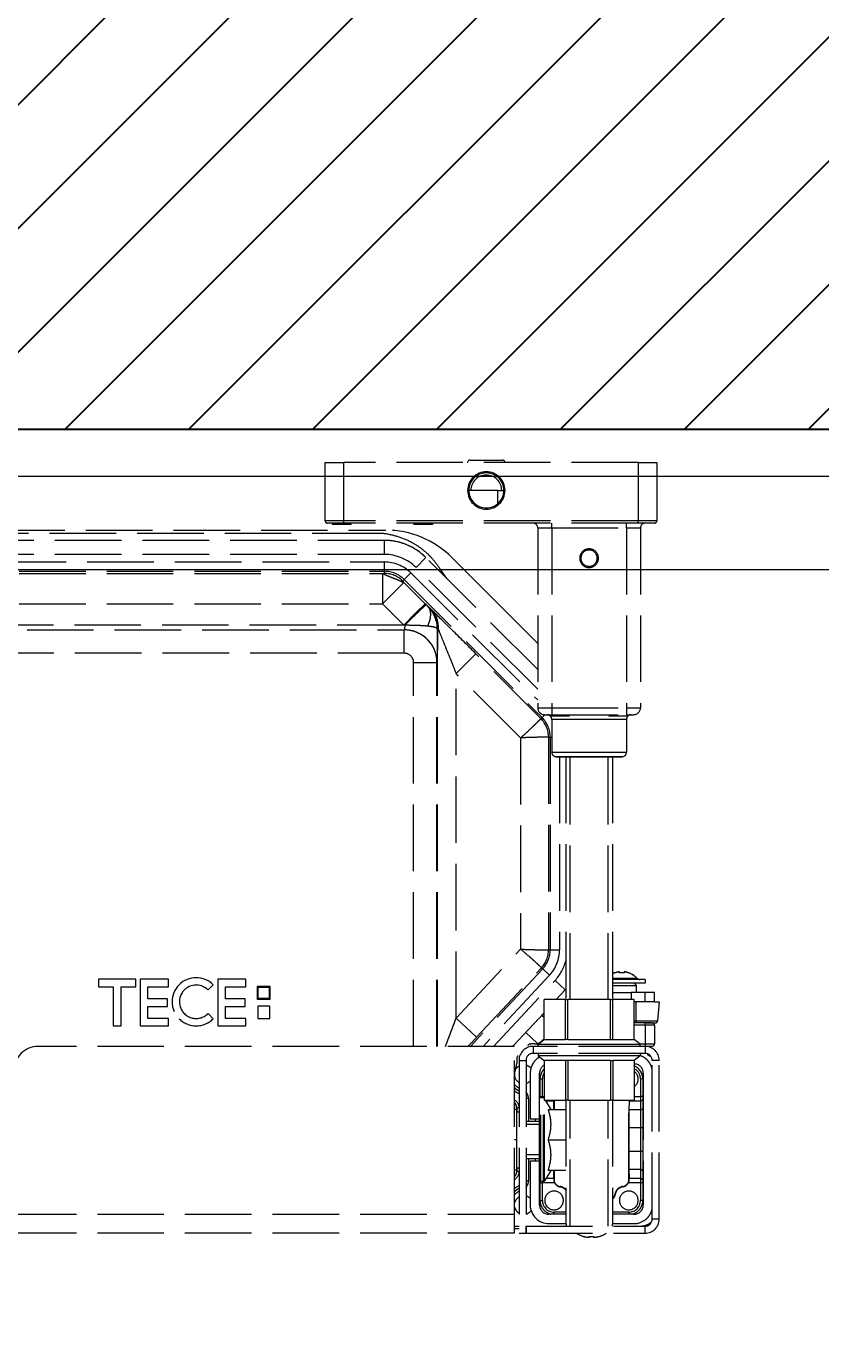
# Model space of a CAD drawing. Header units: inches. Extents: x 193287 to 241687, y 437648 to 550079.
# Drawn here: x 209658.3 to 209828.4, y 461883.6 to 462163.5 of the extents above; entities that cross this region are included whole.
import ezdxf

# ---------------------------------------------------------------- set-up
doc = ezdxf.new("R2010")
doc.units = ezdxf.units.IN
doc.header["$MEASUREMENT"] = 0
doc.linetypes.add('AM_DIN_F_W050', pattern=[6.25, 4.75, -1.5])
for name, color, linetype in [('A-DIMESNION-1', 7, 'Continuous'), ('CQ SANITARY WARES', 212, 'Continuous'), ('CQ Wall plan', 3, 'Continuous'), ('CQ_callout', 34, 'Continuous'), ('SANITARY WARES', 212, 'Continuous'), ('xref grd floor$2$CQ Wall hatch_CHB', 8, 'Continuous')]:
    doc.layers.add(name, color=color, linetype=linetype)
doc.layers.add('CQ Marble', color=6, linetype='Continuous', lineweight=0)
doc.layers.add('CQ plan and elev dimension', color=252, linetype='Continuous', lineweight=35)
doc.styles.get("Standard").update_dxf_attribs({"font": 'arial.ttf'})
doc.dimstyles.new('CQ 20', dxfattribs={"dimscale": 0.2, "dimtxt": 150, "dimasz": 100, "dimexe": 100, "dimexo": 20, "dimgap": 80, "dimtad": 1, "dimdec": 0, "dimzin": 0, "dimdsep": 46, "dimtxsty": 'Standard', "dimblk": 'DOT', "dimcen": 100, "dimclrd": 1, "dimclre": 1, "dimclrt": 3, "dimadec": 0, "dimazin": 0, "dimtfac": 1, "dimtdec": 0, "dimtofl": 0, "dimtmove": 0, "dimatfit": 3, "dimfxl": 1, "dimtolj": 1, "dimtzin": 0, "dimlwd": -1, "dimarcsym": 0})
doc.dimstyles.get("Standard").update_dxf_attribs({"dimtxt": 0.18, "dimasz": 0.18, "dimexe": 0.18, "dimexo": 0.0625, "dimgap": 0.09, "dimtad": 0, "dimtih": 1, "dimtoh": 1, "dimdec": 4, "dimzin": 0, "dimdsep": 46, "dimtxsty": 'Standard', "dimcen": 0.09, "dimadec": 0, "dimazin": 0, "dimtfac": 1, "dimtdec": 4, "dimtofl": 0, "dimtmove": 0, "dimatfit": 3, "dimfxl": 1, "dimtolj": 1, "dimtzin": 0, "dimarcsym": 0})

# ---------------------------------------------------------------- blocks, each defined once
blk = doc.blocks.new('gf15 WC wall plan')
at = {"layer": 'xref grd floor$2$CQ Wall hatch_CHB', "extrusion": (-4.88522e-08, 5.98593e-09, 1)}
h = blk.add_hatch(dxfattribs=at)
h.set_pattern_fill('ANSI31,_O', color=8, scale=150)
h.set_pattern_definition([(45, (0, 0), (-13.25825215, 13.25825215), [])])
h.paths.add_polyline_path([(208393.9, 462405.25), (208293.89, 462405.25), (208293.82, 461427.18), (208243.82, 461427.18), (208243.89, 462405.25), (208043.9, 462405.25), (208043.91, 461327.18), (208193.82, 461327.18), (208193.82, 461277.18), (208393.91, 461277.21), (208393.91, 462077.21), (210693.91, 462077.23), (210693.79, 461299.11), (210893.79, 461299.11), (210893.91, 462077.23), (211093.61, 462077.23), (211093.61, 462277.23), (208393.91, 462277.21)])
at = {"layer": 'CQ Wall plan', "extrusion": (-4.88522e-08, 5.98593e-09, 1)}
blk.add_line((210693.79, 462077.11, 0), (208393.79, 462077.11, 0), dxfattribs=at)
blk.add_line((210693.79, 462077.11, 0), (208393.79, 462077.11, 0), dxfattribs=at)
blk.add_line((210693.79, 462077.11, 0), (208393.79, 462077.11, 0), dxfattribs=at)
blk = doc.blocks.new('gf15 marble')
at = {"layer": 'CQ Marble', "elevation": 0}
for points in [[(210683.79, 461299.11), (210683.79, 462067.11), (208403.79, 462067.11), (208403.79, 461267.11), (208293.77, 461267.11)], [(210663.79, 461299.11), (210663.79, 462047.11), (208423.79, 462047.11), (208423.79, 461247.11), (208293.77, 461247.11)]]:
    blk.add_lwpolyline(points, dxfattribs=at)
blk = doc.blocks.new('tece profil_9300080 top')
at = {"layer": 'SANITARY WARES', "color": 8, "linetype": 'AM_DIN_F_W050', "lineweight": 0, "ltscale": 3}
for p, q in [((334889.32, 481312.97), (334889.32, 481325.47)), ((334889.32, 481325.47), (334893.32, 481325.47)), ((334956.32, 481325.47), (334893.32, 481325.47)), ((334893.32, 481312.97), (334893.32, 481325.47)), ((334919.78, 481325.47), (334919.92, 481325.73)), ((334920.36, 481325.98), (334927.28, 481325.98)), ((334927.72, 481325.73), (334927.86, 481325.47)), ((334956.32, 481325.47), (334960.32, 481325.47)), ((334956.32, 481325.47), (334956.32, 481312.97)), ((334960.32, 481325.47), (334960.32, 481312.97)), ((334926.3, 481319.47), (334920.07, 481319.47)), ((334926.3, 481319.47), (334927.57, 481319.47)), ((334926.3, 481316.69), (334926.3, 481319.47)), ((334893.32, 481312.97), (334889.32, 481312.97)), ((334890.32, 481312.47), (334889.82, 481312.47)), ((334893.32, 481312.47), (334890.32, 481312.47)), ((334890.82, 481312.47), (334890.82, 481312.17)), ((334893.32, 481312.47), (334893.32, 481312.97)), ((334956.32, 481312.97), (334893.32, 481312.97)), ((334956.32, 481312.47), (334893.32, 481312.47)), ((334894.82, 481312.47), (334894.82, 481312.17)), ((334908.32, 481312.47), (334908.32, 481312.17)), ((334912.32, 481312.47), (334912.32, 481312.17)), ((334937.82, 481311.47), (334937.82, 481312.47)), ((334953.82, 481311.47), (334953.82, 481312.47)), ((334960.32, 481312.97), (334956.32, 481312.97)), ((334956.32, 481312.47), (334956.32, 481312.97)), ((334957.82, 481312.47), (334956.32, 481312.47)), ((334957.84, 481312.47), (334957.82, 481312.47)), ((334959.82, 481312.47), (334957.84, 481312.47)), ((334519.35, 481310.98), (334902.29, 481310.98)), ((334519.35, 481310.98), (334902.29, 481310.98)), ((334519.35, 481310.98), (334902.29, 481310.98)), ((334900.82, 481310.28), (334520.82, 481310.28)), ((334892.82, 481312.17), (334890.82, 481312.17)), ((334894.82, 481312.17), (334892.82, 481312.17)), ((334902.29, 481310.98), (334902.29, 481310.98)), ((334902.29, 481310.98), (334902.29, 481310.98)), ((334910.32, 481312.17), (334908.32, 481312.17)), ((334912.32, 481312.17), (334910.32, 481312.17)), ((334934.82, 481311.47), (334934.82, 481272.97)), ((334934.82, 481311.47), (334937.82, 481311.47)), ((334937.82, 481311.47), (334953.82, 481311.47)), ((334937.82, 481311.47), (334937.82, 481272.97)), ((334953.82, 481311.47), (334956.82, 481311.47)), ((334953.82, 481311.47), (334953.82, 481272.97)), ((334956.82, 481311.47), (334956.82, 481272.97)), ((334901.99, 481308.78), (334767.02, 481308.78)), ((334901.99, 481305.78), (334901.99, 481308.78)), ((334901.99, 481305.78), (334519.66, 481305.78)), ((334519.66, 481304.16), (334901.99, 481304.16)), ((334901.99, 481302.16), (334901.99, 481304.16)), ((334908.77, 481302.96), (334910.89, 481305.09)), ((334934.82, 481281.16), (334910.89, 481305.09)), ((334916.43, 481305.12), (334916.43, 481305.13)), ((334916.43, 481305.13), (334934.82, 481286.73)), ((334916.43, 481305.13), (334934.82, 481286.73)), ((334916.43, 481305.13), (334916.43, 481305.13)), ((334934.82, 481286.73), (334916.43, 481305.12)), ((334711.32, 481302.16), (334901.99, 481302.16)), ((334711.32, 481301.7), (334901.58, 481301.7)), ((334901.58, 481301.7), (334901.58, 481298.69)), ((334901.99, 481301.7), (334901.99, 481302.16)), ((334906.22, 481300.41), (334907.63, 481301.82)), ((334907.63, 481301.82), (334934.82, 481274.63)), ((334934.82, 481276.92), (334908.77, 481302.96)), ((334915.36, 481300.62), (334913.99, 481302.58)), ((334901.58, 481298.69), (334901.58, 481298.43)), ((334901.58, 481298.43), (334901.58, 481295.2)), ((334904.05, 481297.66), (334906.18, 481299.8)), ((334905.89, 481300.08), (334906.22, 481300.41)), ((334910.74, 481295.23), (334906.18, 481299.8)), ((334906.22, 481300.41), (334934.23, 481272.39)), ((334901.58, 481295.2), (334903.86, 481297.48)), ((334903.86, 481297.48), (334904.05, 481297.66)), ((334711.32, 481295.2), (334901.58, 481295.2)), ((334906.15, 481290.63), (334901.58, 481295.2)), ((334906.15, 481290.63), (334908.61, 481293.1)), ((334908.61, 481293.1), (334908.83, 481293.32)), ((334908.83, 481293.32), (334910.74, 481295.23)), ((334910.95, 481295.03), (334910.74, 481295.23)), ((334911.3, 481294.68), (334911.31, 481294.68)), ((334906.15, 481290.63), (334711.32, 481290.63)), ((334906.35, 481290.61), (334906.15, 481290.63)), ((334806.76, 481289.62), (334906.26, 481289.62)), ((334906.28, 481289.63), (334906.26, 481289.62)), ((334906.26, 481284.62), (334906.26, 481289.62)), ((334913.35, 481289.73), (334913.36, 481289.73)), ((334913.36, 481282.62), (334913.36, 481289.73)), ((334913.36, 481289.73), (334913.54, 481289.73)), ((334913.54, 481289.73), (334913.61, 481289.55)), ((334913.61, 481289.55), (334913.7, 481289.34)), ((334906.26, 481284.62), (334810.72, 481284.62)), ((334917.36, 481280.27), (334921.6, 481284.51)), ((334935.5, 481270.62), (334921.6, 481284.51)), ((334908.26, 481282.62), (334913.26, 481282.62)), ((334908.26, 481200.47), (334908.26, 481282.62)), ((334913.28, 481282.63), (334913.26, 481282.62)), ((334913.26, 481200.47), (334913.26, 481282.62)), ((334913.36, 481200.47), (334913.36, 481282.62)), ((334917.36, 481206.52), (334917.36, 481280.27)), ((334931.15, 481266.48), (334917.36, 481280.27)), ((334934.23, 481272.39), (334935.75, 481270.87)), ((334934.82, 481272.97), (334937.82, 481272.97)), ((334935.5, 481270.62), (334935.75, 481270.87)), ((334935.75, 481270.87), (334936.34, 481271.46)), ((334936.32, 481271.47), (334937.82, 481271.47)), ((334937.57, 481271.47), (334937.57, 481271.17)), ((334941.57, 481271.17), (334937.57, 481271.17)), ((334937.82, 481272.97), (334953.82, 481272.97)), ((334937.82, 481272.97), (334937.82, 481271.47)), ((334937.82, 481271.47), (334953.82, 481271.47)), ((334937.82, 481270.47), (334937.82, 481263.47)), ((334945.82, 481270.47), (334937.82, 481270.47)), ((334941.57, 481271.47), (334941.57, 481271.17)), ((334953.82, 481270.47), (334945.82, 481270.47)), ((334950.07, 481271.47), (334950.07, 481271.17)), ((334954.07, 481271.17), (334950.07, 481271.17)), ((334953.82, 481272.97), (334956.82, 481272.97)), ((334953.82, 481272.97), (334953.82, 481271.47)), ((334953.82, 481271.47), (334955.32, 481271.47)), ((334953.82, 481270.47), (334953.82, 481263.47)), ((334954.07, 481271.47), (334954.07, 481271.17)), ((334931.15, 481266.48), (334931.15, 481221.29)), ((334937.14, 481266.64), (334937.14, 481221.14)), ((334937.14, 481266.64), (334937.5, 481266.64)), ((334937.5, 481266.64), (334937.5, 481221.14)), ((334937.5, 481266.64), (334937.82, 481266.64)), ((334937.82, 481263.47), (334945.82, 481263.47)), ((334938.82, 481262.47), (334939.1, 481262.47)), ((334938.85, 481262.47), (334938.82, 481262.47)), ((334940.82, 481262.47), (334938.85, 481262.47)), ((334939.1, 481262.47), (334940.72, 481262.47)), ((334939.5, 481262.47), (334939.5, 481221.14)), ((334940.72, 481262.47), (334940.82, 481262.47)), ((334940.82, 481262.47), (334940.82, 481210.47)), ((334940.82, 481262.47), (334945.82, 481262.47)), ((334940.87, 481262.47), (334940.82, 481262.47)), ((334945.82, 481262.47), (334940.87, 481262.47)), ((334941.74, 481210.47), (334941.74, 481262.47)), ((334941.74, 481210.47), (334941.74, 481262.47)), ((334945.82, 481263.47), (334953.82, 481263.47)), ((334945.82, 481262.47), (334950.82, 481262.47)), ((334950.77, 481262.47), (334945.82, 481262.47)), ((334949.9, 481210.47), (334949.9, 481262.47)), ((334949.9, 481210.47), (334949.9, 481262.47)), ((334950.82, 481262.47), (334950.77, 481262.47)), ((334950.82, 481262.47), (334950.82, 481210.47)), ((334950.82, 481262.47), (334950.92, 481262.47)), ((334950.92, 481262.47), (334950.82, 481262.47)), ((334950.92, 481262.47), (334952.82, 481262.47)), ((334952.82, 481262.47), (334950.92, 481262.47)), ((334952.79, 481262.47), (334952.82, 481262.47)), ((334917.36, 481206.52), (334931.15, 481221.29)), ((334937.14, 481221.14), (334937.5, 481221.14)), ((334937.5, 481221.14), (334939.5, 481221.14)), ((334935.89, 481217.06), (334920.41, 481200.47)), ((334921.74, 481202.42), (334935.63, 481217.3)), ((334935.63, 481217.3), (334935.89, 481217.06)), ((334935.89, 481217.06), (334937.36, 481215.69)), ((334840.82, 481214.84), (334840.82, 481214.84)), ((334848.79, 481214.84), (334840.82, 481214.84)), ((334840.82, 481214.84), (334840.82, 481213.22)), ((334848.79, 481214.84), (334848.79, 481214.84)), ((334848.79, 481213.22), (334848.79, 481214.84)), ((334849.74, 481214.84), (334849.74, 481214.84)), ((334855.82, 481214.84), (334849.74, 481214.84)), ((334849.74, 481214.84), (334849.74, 481204.84)), ((334855.82, 481214.84), (334855.82, 481214.84)), ((334855.82, 481213.22), (334855.82, 481214.84)), ((334866.36, 481214.84), (334866.36, 481214.84)), ((334872.31, 481214.84), (334866.36, 481214.84)), ((334866.36, 481214.84), (334866.36, 481204.84)), ((334872.31, 481214.84), (334872.31, 481214.84)), ((334872.31, 481213.22), (334872.31, 481214.84)), ((334937.36, 481215.69), (334923.15, 481200.47)), ((334925.36, 481200.47), (334938.54, 481214.59)), ((334938.54, 481214.59), (334940.73, 481212.54)), ((334950.82, 481215.09), (334956.05, 481215.09)), ((334951.32, 481214.78), (334950.82, 481214.78)), ((334951.32, 481216.21), (334951.32, 481216.22)), ((334951.32, 481216.22), (334951.32, 481216.22)), ((334951.32, 481216.19), (334951.32, 481216.22)), ((334952.32, 481214.78), (334951.32, 481214.78)), ((334952.32, 481216.19), (334952.32, 481216.42)), ((334953.32, 481214.78), (334952.32, 481214.78)), ((334953.32, 481216.42), (334953.32, 481216.19)), ((334954.32, 481214.78), (334953.32, 481214.78)), ((334954.32, 481216.22), (334954.32, 481216.21)), ((334954.32, 481216.22), (334954.32, 481216.19)), ((334956.75, 481214.78), (334954.32, 481214.78)), ((334956.05, 481215.09), (334956.05, 481215.09)), ((334956.75, 481214.78), (334956.73, 481214.78)), ((334956.78, 481214.78), (334956.75, 481214.78)), ((334956.78, 481214.78), (334956.75, 481214.78)), ((334957.8, 481214.78), (334956.78, 481214.78)), ((334957.82, 481214.78), (334956.78, 481214.78)), ((334957.82, 481214.78), (334957.8, 481214.78)), ((334957.82, 481214.78), (334957.82, 481213.98)), ((334840.82, 481213.22), (334840.82, 481213.22)), ((334840.82, 481213.22), (334843.93, 481213.22)), ((334843.93, 481213.22), (334843.93, 481213.22)), ((334843.93, 481213.22), (334843.93, 481204.84)), ((334845.69, 481213.22), (334845.69, 481213.22)), ((334845.69, 481204.84), (334845.69, 481213.22)), ((334845.69, 481213.22), (334848.79, 481213.22)), ((334848.79, 481213.22), (334848.79, 481213.22)), ((334851.36, 481213.22), (334851.36, 481213.22)), ((334851.36, 481210.65), (334851.36, 481213.22)), ((334851.36, 481213.22), (334855.82, 481213.22)), ((334855.82, 481213.22), (334855.82, 481213.22)), ((334864.25, 481212.55), (334865.35, 481213.66)), ((334864.25, 481212.55), (334864.25, 481212.55)), ((334865.35, 481213.66), (334865.35, 481213.66)), ((334867.98, 481213.22), (334867.98, 481213.22)), ((334867.98, 481210.65), (334867.98, 481213.22)), ((334867.98, 481213.22), (334872.31, 481213.22)), ((334872.31, 481213.22), (334872.31, 481213.22)), ((334874.8, 481213.31), (334874.8, 481213.31)), ((334874.96, 481213.31), (334874.8, 481213.31)), ((334874.8, 481213.31), (334874.8, 481213.15)), ((334874.8, 481213.15), (334874.8, 481210.74)), ((334877.37, 481213.31), (334874.96, 481213.31)), ((334874.96, 481213.15), (334874.96, 481213.15)), ((334874.96, 481210.74), (334874.96, 481213.15)), ((334874.96, 481213.15), (334877.37, 481213.15)), ((334877.53, 481213.31), (334877.37, 481213.31)), ((334877.37, 481213.15), (334877.37, 481213.15)), ((334877.37, 481213.15), (334877.37, 481210.74)), ((334877.53, 481213.31), (334877.53, 481213.31)), ((334877.53, 481213.15), (334877.53, 481213.31)), ((334877.53, 481210.74), (334877.53, 481213.15)), ((334938.8, 481210.47), (334940.73, 481212.54)), ((334950.87, 481213.98), (334950.82, 481213.98)), ((334950.82, 481213.48), (334954.97, 481213.48)), ((334950.82, 481211.98), (334954.82, 481211.98)), ((334954.77, 481213.98), (334950.87, 481213.98)), ((334954.9, 481213.98), (334954.77, 481213.98)), ((334957.82, 481211.98), (334954.82, 481211.98)), ((334954.82, 481211.98), (334954.82, 481210.47)), ((334954.92, 481213.98), (334954.9, 481213.98)), ((334954.97, 481213.98), (334954.92, 481213.98)), ((334955.47, 481213.98), (334954.97, 481213.98)), ((334954.97, 481213.48), (334955.97, 481213.48)), ((334955.47, 481213.98), (334955.97, 481213.48)), ((334955.47, 481213.98), (334955.97, 481213.48)), ((334957.82, 481213.98), (334955.47, 481213.98)), ((334955.48, 481213.98), (334955.97, 481213.48)), ((334955.48, 481213.98), (334955.97, 481213.48)), ((334955.97, 481211.98), (334955.97, 481213.48)), ((334959.82, 481211.98), (334957.82, 481211.98)), ((334957.82, 481209.98), (334957.82, 481211.98)), ((334959.82, 481209.98), (334959.82, 481211.98)), ((334851.36, 481210.65), (334851.36, 481210.65)), ((334855.55, 481210.65), (334851.36, 481210.65)), ((334851.36, 481209.03), (334851.36, 481209.03)), ((334851.36, 481206.46), (334851.36, 481209.03)), ((334851.36, 481209.03), (334855.55, 481209.03)), ((334855.55, 481210.65), (334855.55, 481210.65)), ((334855.55, 481209.03), (334855.55, 481210.65)), ((334855.55, 481209.03), (334855.55, 481209.03)), ((334867.98, 481210.65), (334867.98, 481210.65)), ((334872.17, 481210.65), (334867.98, 481210.65)), ((334867.98, 481209.03), (334867.98, 481209.03)), ((334867.98, 481206.46), (334867.98, 481209.03)), ((334867.98, 481209.03), (334872.17, 481209.03)), ((334872.17, 481210.65), (334872.17, 481210.65)), ((334872.17, 481209.03), (334872.17, 481210.65)), ((334872.17, 481209.03), (334872.17, 481209.03)), ((334874.8, 481210.74), (334874.8, 481210.58)), ((334874.8, 481210.58), (334874.8, 481210.58)), ((334874.8, 481210.58), (334874.96, 481210.58)), ((334874.88, 481209.04), (334874.88, 481209.04)), ((334877.45, 481209.04), (334874.88, 481209.04)), ((334874.88, 481209.04), (334874.88, 481206.46)), ((334874.96, 481210.74), (334874.96, 481210.74)), ((334877.37, 481210.74), (334874.96, 481210.74)), ((334874.96, 481210.58), (334877.37, 481210.58)), ((334877.37, 481210.74), (334877.37, 481210.74)), ((334877.37, 481210.58), (334877.53, 481210.58)), ((334877.45, 481209.04), (334877.45, 481209.04)), ((334877.45, 481206.46), (334877.45, 481209.04)), ((334877.53, 481210.58), (334877.53, 481210.74)), ((334877.53, 481210.58), (334877.53, 481210.58)), ((334936.17, 481201.97), (334936.17, 481210.47)), ((334936.17, 481210.47), (334936.18, 481210.47)), ((334940.74, 481210.47), (334936.18, 481210.47)), ((334936.18, 481201.97), (334936.18, 481210.47)), ((334940.74, 481210.47), (334941.25, 481210.47)), ((334940.74, 481201.97), (334940.74, 481210.47)), ((334950.39, 481210.47), (334941.25, 481210.47)), ((334941.25, 481201.97), (334941.25, 481210.47)), ((334950.39, 481210.47), (334950.9, 481210.47)), ((334950.39, 481201.97), (334950.39, 481210.47)), ((334955.47, 481210.47), (334950.9, 481210.47)), ((334950.9, 481201.97), (334950.9, 481210.47)), ((334955.47, 481210.47), (334955.47, 481210.47)), ((334955.47, 481201.97), (334955.47, 481210.47)), ((334955.47, 481201.97), (334955.47, 481210.47)), ((334955.82, 481209.98), (334955.47, 481209.98)), ((334957.82, 481209.98), (334955.82, 481209.98)), ((334955.82, 481209.98), (334955.82, 481205.93)), ((334959.82, 481209.98), (334957.82, 481209.98)), ((334959.82, 481209.98), (334959.87, 481209.98)), ((334959.87, 481209.98), (334960.82, 481209.98)), ((334960.82, 481209.98), (334960.47, 481205.93)), ((334851.36, 481206.46), (334851.36, 481206.46)), ((334855.82, 481206.46), (334851.36, 481206.46)), ((334855.82, 481206.46), (334855.82, 481206.46)), ((334855.82, 481204.84), (334855.82, 481206.46)), ((334864.25, 481207.48), (334864.25, 481207.48)), ((334865.35, 481206.38), (334864.25, 481207.48)), ((334865.35, 481206.38), (334865.35, 481206.38)), ((334867.98, 481206.46), (334867.98, 481206.46)), ((334872.31, 481206.46), (334867.98, 481206.46)), ((334872.31, 481206.46), (334872.31, 481206.46)), ((334872.31, 481204.84), (334872.31, 481206.46)), ((334874.88, 481206.46), (334874.88, 481206.46)), ((334874.88, 481206.46), (334877.45, 481206.46)), ((334877.45, 481206.46), (334877.45, 481206.46)), ((334921.74, 481202.42), (334917.36, 481206.52)), ((334929.63, 481200.65), (334936.17, 481207.66)), ((334936.17, 481206.63), (334935.66, 481207.11)), ((334936.17, 481206.62), (334935.66, 481207.11)), ((334955.47, 481205.93), (334955.82, 481205.93)), ((334955.82, 481205.93), (334955.82, 481205.48)), ((334955.82, 481205.93), (334959.58, 481205.93)), ((334959.58, 481205.93), (334960.47, 481205.93)), ((334843.93, 481204.84), (334843.93, 481204.84)), ((334843.93, 481204.84), (334845.69, 481204.84)), ((334845.69, 481204.84), (334845.69, 481204.84)), ((334849.74, 481204.84), (334849.74, 481204.84)), ((334849.74, 481204.84), (334855.82, 481204.84)), ((334855.82, 481204.84), (334855.82, 481204.84)), ((334866.36, 481204.84), (334866.36, 481204.84)), ((334866.36, 481204.84), (334872.31, 481204.84)), ((334872.31, 481204.84), (334872.31, 481204.84)), ((334934.77, 481201.06), (334932.25, 481203.45)), ((334957.82, 481205.48), (334955.47, 481205.48)), ((334957.82, 481204.98), (334955.47, 481204.98)), ((334959.32, 481205.48), (334957.82, 481205.48)), ((334957.82, 481204.98), (334957.82, 481205.48)), ((334957.82, 481205.48), (334958.26, 481205.48)), ((334959.82, 481204.98), (334957.82, 481204.98)), ((334957.82, 481204.98), (334957.82, 481200.98)), ((334958.26, 481205.48), (334959.18, 481205.48)), ((334959.18, 481205.48), (334959.32, 481205.48)), ((334959.32, 481205.48), (334959.77, 481205.48)), ((334959.77, 481205.48), (334959.82, 481205.48)), ((334959.82, 481205.48), (334959.97, 481205.48)), ((334959.82, 481204.98), (334959.82, 481200.98)), ((334929.82, 481200.47), (334827.82, 481200.47)), ((334929.47, 481200.47), (334929.63, 481200.65)), ((334929.82, 481164.47), (334929.82, 481200.47)), ((334934.19, 481200.98), (334933.41, 481200.98)), ((334933.82, 481200.47), (334933.82, 481198.97)), ((334957.82, 481200.47), (334933.82, 481200.47)), ((334934.92, 481200.97), (334936.17, 481201.97)), ((334934.92, 481200.47), (334934.92, 481200.97)), ((334934.92, 481200.97), (334934.92, 481200.97)), ((334934.92, 481200.97), (334945.82, 481200.97)), ((334936.17, 481202.16), (334935.64, 481201.6)), ((334936.17, 481201.97), (334936.17, 481201.97)), ((334936.18, 481201.97), (334936.17, 481201.97)), ((334936.18, 481201.97), (334940.74, 481201.97)), ((334941.25, 481201.97), (334940.74, 481201.97)), ((334941.25, 481201.97), (334945.82, 481201.97)), ((334945.82, 481201.97), (334950.39, 481201.97)), ((334945.82, 481200.97), (334956.72, 481200.97)), ((334950.39, 481201.97), (334950.9, 481201.97)), ((334950.9, 481201.97), (334955.47, 481201.97)), ((334956.72, 481200.97), (334955.47, 481201.97)), ((334955.47, 481201.97), (334955.47, 481201.97)), ((334955.47, 481201.97), (334955.47, 481201.97)), ((334956.72, 481200.98), (334957.82, 481200.98)), ((334956.72, 481200.47), (334956.72, 481200.97)), ((334956.72, 481200.97), (334956.72, 481200.97)), ((334957.82, 481200.98), (334959.82, 481200.98)), ((334957.82, 481200.98), (334957.82, 481200.76)), ((334957.82, 481200.76), (334957.82, 481200.49)), ((334957.82, 481200.47), (334957.82, 481198.97)), ((334958.38, 481200.48), (334959.32, 481200.48)), ((334930.32, 481197.78), (334930.32, 481196.79)), ((334930.82, 481197.47), (334932.32, 481197.47)), ((334930.82, 481197.47), (334930.82, 481160.47)), ((334932.32, 481197.47), (334932.32, 481161.97)), ((334957.82, 481198.97), (334933.82, 481198.97)), ((334934.92, 481198.97), (334934.92, 481198.47)), ((334934.92, 481198.47), (334936.17, 481197.47)), ((334934.92, 481198.47), (334934.92, 481198.47)), ((334945.82, 481198.47), (334934.92, 481198.47)), ((334936.17, 481197.47), (334936.17, 481188.97)), ((334936.17, 481197.47), (334936.17, 481197.47)), ((334936.18, 481197.47), (334936.17, 481197.47)), ((334940.74, 481197.47), (334936.18, 481197.47)), ((334936.18, 481197.47), (334936.18, 481188.97)), ((334940.74, 481197.47), (334940.74, 481188.97)), ((334941.25, 481197.47), (334940.74, 481197.47)), ((334945.82, 481197.47), (334941.25, 481197.47)), ((334941.25, 481197.47), (334941.25, 481188.97)), ((334956.72, 481198.47), (334945.82, 481198.47)), ((334950.39, 481197.47), (334945.82, 481197.47)), ((334950.39, 481197.47), (334950.9, 481197.47)), ((334950.39, 481197.47), (334950.39, 481188.97)), ((334955.47, 481197.47), (334950.9, 481197.47)), ((334950.9, 481197.47), (334950.9, 481188.97)), ((334956.72, 481198.47), (334955.47, 481197.47)), ((334955.47, 481197.47), (334955.47, 481188.97)), ((334955.47, 481197.47), (334955.47, 481197.47)), ((334955.47, 481197.47), (334955.47, 481197.47)), ((334955.47, 481197.47), (334955.47, 481188.97)), ((334956.72, 481198.97), (334956.72, 481198.47)), ((334956.72, 481198.47), (334956.72, 481198.47)), ((334959.32, 481163.47), (334959.32, 481197.47)), ((334960.82, 481197.47), (334959.32, 481197.47)), ((334960.82, 481163.47), (334960.82, 481197.47)), ((334933.22, 481194.73), (334933.22, 481184.98)), ((334935.22, 481184.98), (334935.22, 481194.73)), ((334957.42, 481194.73), (334957.42, 481166.53)), ((334935.32, 481193.5), (334935.22, 481193.5)), ((334935.32, 481189.74), (334935.32, 481193.49)), ((334935.32, 481193.49), (334935.82, 481193.49)), ((334935.82, 481189.74), (334935.82, 481193.49)), ((334956.82, 481193.49), (334956.82, 481189.74)), ((334957.32, 481193.49), (334956.82, 481193.49)), ((334957.32, 481193.5), (334957.42, 481193.5)), ((334957.32, 481193.49), (334957.32, 481189.74)), ((334932.85, 481189.3), (334932.35, 481189.3)), ((334932.85, 481189.3), (334932.85, 481184.49)), ((334935.32, 481189.39), (334935.32, 481189.74)), ((334935.32, 481189.74), (334935.82, 481189.74)), ((334936.08, 481189.44), (334935.47, 481189.44)), ((334935.47, 481171.54), (334935.47, 481189.44)), ((334935.82, 481189.74), (334936.17, 481189.74)), ((334935.82, 481189.44), (334935.82, 481189.74)), ((334936.08, 481171.54), (334936.08, 481189.44)), ((334955.47, 481189.74), (334956.82, 481189.74)), ((334956.82, 481189.74), (334956.82, 481188.78)), ((334957.32, 481189.74), (334956.82, 481189.74)), ((334957.32, 481189.74), (334957.32, 481189.26)), ((334957.32, 481189.26), (334957.32, 481187.33)), ((334930.32, 481186.99), (334929.82, 481186.99)), ((334930.32, 481186.99), (334930.32, 481187.3)), ((334930.32, 481187.3), (334930.34, 481187.3)), ((334930.32, 481180.49), (334930.32, 481186.99)), ((334930.32, 481186.49), (334930.82, 481186.49)), ((334930.34, 481187.3), (334930.34, 481186.99)), ((334930.82, 481187.3), (334930.34, 481187.3)), ((334930.34, 481186.99), (334930.34, 481186.49)), ((334936.18, 481188.97), (334936.17, 481188.97)), ((334936.18, 481188.97), (334940.74, 481188.97)), ((334936.29, 481171.66), (334936.29, 481188.97)), ((334937.67, 481186.99), (334936.5, 481188.97)), ((334936.61, 481188.78), (334938.25, 481188.78)), ((334937.08, 481186.99), (334940.82, 481186.99)), ((334938.28, 481186.99), (334938.25, 481188.78)), ((334938.32, 481188.97), (334938.32, 481186.99)), ((334941.25, 481188.97), (334940.74, 481188.97)), ((334940.82, 481188.97), (334940.82, 481162.47)), ((334941.25, 481188.97), (334950.39, 481188.97)), ((334941.74, 481161.97), (334941.74, 481188.97)), ((334941.74, 481161.97), (334941.74, 481188.97)), ((334949.9, 481161.97), (334949.9, 481188.97)), ((334949.9, 481161.97), (334949.9, 481188.97)), ((334950.9, 481188.97), (334950.39, 481188.97)), ((334950.82, 481188.97), (334950.82, 481162.47)), ((334950.9, 481188.97), (334955.47, 481188.97)), ((334954.32, 481171.96), (334954.32, 481188.97)), ((334954.39, 481188.78), (334954.36, 481186.85)), ((334956.82, 481186.85), (334954.36, 481186.85)), ((334954.39, 481188.78), (334956.82, 481188.78)), ((334955.47, 481188.97), (334955.47, 481188.97)), ((334956.82, 481188.78), (334956.82, 481186.85)), ((334956.82, 481186.85), (334956.82, 481183.02)), ((334957.32, 481187.33), (334957.32, 481183.02)), ((334932.32, 481184.49), (334935.22, 481184.49)), ((334935.22, 481183.73), (334932.32, 481183.73)), ((334935.22, 481183.73), (334932.32, 481183.73)), ((334933.22, 481184.98), (334935.22, 481184.98)), ((334934.32, 481184.49), (334934.32, 481184.98)), ((334935.22, 481184.49), (334935.22, 481184.99)), ((334935.22, 481184.43), (334935.22, 481184.49)), ((334935.22, 481176.55), (334935.22, 481184.43)), ((334956.82, 481183.02), (334954.35, 481183.02)), ((334954.35, 481183.02), (334954.35, 481177.97)), ((334956.82, 481183.02), (334956.82, 481177.97)), ((334957.32, 481183.02), (334956.82, 481183.02)), ((334957.32, 481183.02), (334957.32, 481177.97)), ((334930.32, 481180.49), (334929.82, 481180.49)), ((334930.32, 481173.99), (334930.32, 481180.49)), ((334937.08, 481180.49), (334940.82, 481180.49)), ((334956.82, 481177.97), (334954.35, 481177.97)), ((334956.82, 481177.97), (334956.82, 481174.14)), ((334957.32, 481177.97), (334956.82, 481177.97)), ((334957.32, 481177.97), (334957.32, 481173.66)), ((334935.22, 481177.26), (334932.32, 481177.26)), ((334935.22, 481177.26), (334932.32, 481177.26)), ((334932.32, 481176.49), (334935.22, 481176.49)), ((334932.85, 481176.49), (334932.85, 481171.69)), ((334933.22, 481175.98), (334933.22, 481166.53)), ((334933.22, 481175.98), (334935.22, 481175.98)), ((334934.32, 481175.98), (334934.32, 481176.49)), ((334935.22, 481176.49), (334935.22, 481176.55)), ((334935.22, 481175.99), (334935.22, 481176.49)), ((334935.22, 481166.53), (334935.22, 481175.98)), ((334930.32, 481173.99), (334929.82, 481173.99)), ((334930.32, 481174.49), (334930.82, 481174.49)), ((334930.32, 481173.69), (334930.32, 481173.99)), ((334930.34, 481173.69), (334930.32, 481173.69)), ((334930.34, 481174.49), (334930.34, 481173.99)), ((334930.34, 481173.99), (334930.34, 481173.69)), ((334930.82, 481173.69), (334930.34, 481173.69)), ((334937.67, 481173.99), (334936.29, 481171.66)), ((334937.08, 481173.99), (334940.82, 481173.99)), ((334938.25, 481172.21), (334938.28, 481173.99)), ((334938.32, 481173.99), (334938.32, 481171.96)), ((334956.82, 481174.14), (334954.36, 481174.14)), ((334954.36, 481174.14), (334954.39, 481172.21)), ((334956.82, 481174.14), (334956.82, 481172.21)), ((334957.32, 481173.66), (334957.32, 481171.73)), ((334932.85, 481171.69), (334932.35, 481171.69)), ((334935.32, 481171.25), (334935.32, 481171.59)), ((334935.32, 481167.49), (334935.32, 481171.25)), ((334935.32, 481171.25), (334935.82, 481171.25)), ((334936.08, 481171.54), (334935.47, 481171.54)), ((334935.82, 481171.25), (334935.82, 481171.54)), ((334935.82, 481167.49), (334935.82, 481171.25)), ((334938.42, 481171.25), (334935.82, 481171.25)), ((334938.25, 481172.21), (334936.62, 481172.21)), ((334938.32, 481171.96), (334938.25, 481171.96)), ((334939.61, 481170.47), (334939.6, 481170.41)), ((334953.04, 481170.41), (334953.03, 481170.47)), ((334956.82, 481171.25), (334954.22, 481171.25)), ((334954.39, 481171.96), (334954.32, 481171.96)), ((334956.82, 481172.21), (334954.39, 481172.21)), ((334956.82, 481172.21), (334956.82, 481171.25)), ((334956.82, 481171.25), (334956.82, 481167.49)), ((334957.32, 481171.25), (334956.82, 481171.25)), ((334957.32, 481171.73), (334957.32, 481171.25)), ((334957.32, 481171.25), (334957.32, 481167.49)), ((334935.32, 481167.5), (334935.22, 481167.5)), ((334935.32, 481167.49), (334935.82, 481167.49)), ((334951.34, 481168.78), (334951.41, 481168.77)), ((334957.32, 481167.49), (334956.82, 481167.49)), ((334957.32, 481167.5), (334957.42, 481167.5)), ((334929.82, 481164.47), (334491.82, 481164.47)), ((334929.82, 481162.12), (334929.82, 481164.47)), ((334940.82, 481164.53), (334937.22, 481164.53)), ((334940.82, 481164.99), (334938.32, 481164.99)), ((334938.32, 481164.53), (334938.32, 481164.99)), ((334954.32, 481164.99), (334950.82, 481164.99)), ((334955.42, 481164.53), (334950.82, 481164.53)), ((334954.32, 481164.53), (334954.32, 481164.99)), ((334929.82, 481160.47), (334929.82, 481162.12)), ((334929.82, 481162), (334930.82, 481162)), ((334929.82, 481161.5), (334930.82, 481161.5)), ((334932.32, 481161.97), (334932.32, 481160.47)), ((334932.32, 481161.97), (334957.82, 481161.97)), ((334932.32, 481160.47), (334932.32, 481161.97)), ((334937.22, 481162.53), (334940.88, 481162.53)), ((334940.88, 481162.47), (334940.82, 481162.47)), ((334940.88, 481162.47), (334940.88, 481161.97)), ((334950.76, 481162.53), (334955.42, 481162.53)), ((334950.82, 481162.47), (334950.76, 481162.47)), ((334950.76, 481162.47), (334950.76, 481161.97)), ((334957.82, 481160.47), (334957.82, 481161.97)), ((334960.82, 481163.47), (334959.32, 481163.47)), ((334929.82, 481160.47), (334822.82, 481160.47)), ((334930.82, 481160.47), (334932.32, 481160.47)), ((334932.32, 481160.47), (334957.82, 481160.47)), ((334944.82, 481159.74), (334944.82, 481159.76)), ((334945.82, 481159.59), (334945.82, 481159.76)), ((334946.82, 481159.76), (334946.82, 481159.59)), ((334947.82, 481159.76), (334947.82, 481159.74))]:
    blk.add_line(p, q, dxfattribs=at)
for centre, radius, start, end in [((334923.82, 481319.47), 4, 0, 180), ((334920.36, 481325.48), 0.5, 90, 150), ((334927.28, 481325.48), 0.5, 30, 90), ((334923.82, 481319.47), 3.75, 0, 180), ((334923.82, 481319.47), 3.3, 0, 180), ((334923.82, 481319.47), 4, 180, 0), ((334923.82, 481319.47), 3.75, 180, 0), ((334889.82, 481312.97), 0.5, 180, 270), ((334933.82, 481311.47), 1, 0, 90), ((334957.82, 481311.47), 1, 90, 180), ((334959.82, 481312.97), 0.5, 270, 0), ((334902.29, 481290.98), 20, 45, 90), ((334902.29, 481290.98), 20, 45, 90), ((334901.99, 481296.18), 12.6, 75.6961, 90), ((334901.99, 481296.18), 12.6, 45, 90), ((334901.99, 481296.18), 12.6, 74.2286, 75.6961), ((334901.99, 481296.18), 12.6, 60.754, 74.2286), ((334901.99, 481296.18), 12.6, 59.2727, 60.754), ((334901.99, 481296.18), 12.6, 45, 59.2727), ((334945.82, 481304.97), 2, 0, 180), ((334945.82, 481304.97), 1.75, 0, 180), ((334901.99, 481296.18), 9.6, 45, 90), ((334901.99, 481296.18), 7.98, 45, 90), ((334901.32, 481295.16), 14.62, 45.8197, 46.2304), ((334945.82, 481304.97), 2, 180, 0), ((334945.82, 481304.97), 1.75, 180, 0), ((334901.99, 481296.18), 5.98, 45, 90), ((334901.99, 481296.17), 5.53, 45, 90), ((335114.96, 481081.86), 295.12, 134.2553, 134.9811), ((334969.04, 481353.03), 82.09, 224.9554, 225.3005), ((334906.35, 481289.73), 7, 0.0391, 45.0258), ((334906.36, 481289.73), 7, 359.9988, 45.0072), ((334813.84, 481191.57), 141.89, 46.2001, 46.6145), ((334851.2, 481230.64), 87.83, 45.7743, 46.1443), ((334908.17, 481257.79), 32.77, 84.5923, 86.4444), ((334906.28, 481282.63), 7, 0.0053, 89.9947), ((334906.26, 481282.62), 2, 359.9996, 90.0004), ((334936.32, 481272.97), 1.5, 180, 270), ((334931.52, 481266.64), 5.62, 0, 45), ((334931.52, 481266.64), 5.98, 0, 45), ((334936.82, 481270.47), 1, 54, 90), ((334936.82, 481270.47), 1, 42.9539, 54), ((334936.82, 481270.47), 1, 0, 42.9539), ((334954.82, 481270.47), 1, 137.0461, 180), ((334954.82, 481270.47), 1, 126, 137.0461), ((334954.82, 481270.47), 1, 90, 126), ((334955.32, 481272.97), 1.5, 270, 0), ((334938.82, 481263.47), 1, 180, 270), ((334952.82, 481263.47), 1, 270, 0), ((334931.52, 481221.14), 5.62, 316.9749, 0), ((334931.52, 481221.14), 5.98, 316.9749, 0), ((334931.52, 481221.14), 7.98, 316.9749, 0), ((334931.52, 481221.14), 9.6, 316.9749, 345.645), ((334861.71, 481210.02), 5.15, 45, 225), ((334952.82, 481212.03), 4.45, 109.8532, 116.7099), ((334952.82, 481212.02), 4.45, 109.8293, 116.7099), ((334952.82, 481212.03), 4.45, 109.6854, 109.8532), ((334952.82, 481212.02), 4.45, 109.6854, 109.8293), ((334952.82, 481212.02), 4.42, 96.4883, 109.816), ((334952.82, 481212.03), 4.42, 109.7105, 109.816), ((334952.82, 481212.03), 4.42, 96.4883, 109.7105), ((334952.82, 481212.03), 4.19, 83.1509, 96.8491), ((334952.82, 481212.02), 4.19, 83.1509, 96.8491), ((334952.82, 481212.03), 4.42, 70.2895, 83.5117), ((334952.82, 481212.02), 4.42, 70.184, 83.5117), ((334952.82, 481212.03), 4.42, 70.184, 70.2895), ((334952.82, 481212.03), 4.45, 70.1468, 70.3146), ((334952.82, 481212.02), 4.45, 70.1707, 70.3146), ((334952.82, 481212.03), 4.45, 43.4911, 70.1468), ((334952.82, 481212.02), 4.45, 43.4911, 70.1707), ((334956.78, 481215.78), 1, 223.4911, 270), ((334956.78, 481215.78), 1, 223.4911, 270), ((334861.71, 481210.02), 3.58, 128.0769, 315), ((334861.71, 481210.02), 3.58, 45, 128.0769), ((334931.52, 481221.14), 12.6, 316.9749, 317.6654), ((334861.71, 481210.02), 5.15, 225, 315), ((332441.06, 482130.98), 2643.24, 339.3882, 339.52817), ((334959.97, 481205.98), 0.5, 270, 355), ((334959.32, 481204.98), 0.5, 0, 90), ((334959.32, 481204.98), 0.5, 0, 90), ((334959.32, 481204.98), 0.5, 0, 86.619), ((334959.32, 481204.98), 0.5, 0, 86.0189), ((334827.82, 481195.47), 5, 90, 180), ((334933.82, 481197.47), 3, 90, 180), ((334933.41, 481199.98), 1, 90, 136.5), ((334934.19, 481202.98), 2, 270, 286.823), ((334934.19, 481202.98), 2, 286.8231, 316.5), ((334957.82, 481197.47), 3, 0, 90), ((334959.32, 481200.98), 0.5, 270, 0), ((334931.32, 481197.78), 1, 136.5, 180), ((334933.82, 481197.47), 1.5, 90, 180), ((334937.22, 481194.73), 4, 128.5714, 180), ((334937.22, 481194.73), 4, 119.4201, 128.5714), ((334955.42, 481194.73), 4, 64.2857, 70.8439), ((334955.42, 481194.73), 4, 51.4286, 64.2857), ((334957.82, 481197.47), 1.5, 0, 90), ((334955.42, 481194.73), 4, 35.6947, 51.4286), ((334956.82, 481195.5), 3.5, 51.4422, 64.3168), ((334928.32, 481196.79), 2, 318.5907, 0), ((334931.82, 481194.5), 2, 120, 180), ((334931.82, 481194.5), 2, 38.9597, 75.5053), ((334937.22, 481194.73), 2, 121.7969, 180), ((334938.32, 481193.49), 3, 136.1373, 180), ((334938.32, 481193.5), 3, 156.5009, 164.1825), ((334938.32, 481193.5), 3, 151.2014, 156.5009), ((334938.32, 481193.5), 3, 144.1417, 151.2014), ((334938.32, 481193.49), 2.5, 149.8755, 180), ((334938.32, 481193.5), 3, 138.4822, 144.1417), ((334938.32, 481193.5), 3, 135.8708, 138.4822), ((334955.42, 481194.73), 2, 0, 90), ((334954.32, 481193.5), 3, 66.4676, 67.4337), ((334954.32, 481193.49), 2.5, 0, 62.521), ((334954.32, 481193.49), 3, 0, 67.3607), ((334954.32, 481193.49), 2, 305.421, 54.579), ((334954.32, 481193.5), 3, 61.2269, 66.4676), ((334954.32, 481193.5), 3, 54.1222, 61.2269), ((334954.32, 481193.5), 3, 48.4822, 54.1222), ((334954.32, 481193.5), 3, 41.5475, 48.4822), ((334954.32, 481193.5), 3, 35.8856, 41.5475), ((334954.32, 481193.5), 3, 28.8266, 35.8856), ((334954.32, 481193.5), 3, 23.5199, 28.8266), ((334954.32, 481193.5), 3, 15.8382, 23.5199), ((334955.42, 481194.73), 4, 25.7143, 35.6947), ((334955.42, 481194.73), 4, 12.8205, 25.7143), ((334932.8, 481194.97), 3.97, 221.1084, 240.0406), ((334931.82, 481194.5), 2, 180, 240), ((334931.82, 481194.5), 2, 284.4947, 314.4906), ((334938.32, 481193.5), 3, 168.5046, 180), ((334938.32, 481193.5), 3, 164.1825, 168.5046), ((334954.32, 481193.5), 3, 11.5068, 15.8382), ((334954.32, 481193.5), 3, 0, 11.5068), ((334932.8, 481194.97), 4.47, 228.135, 243.6833), ((334932.8, 481194.97), 4.5, 228.4505, 243.8459), ((334932.8, 481194.97), 5, 233.3058, 236.539), ((334928.82, 481187.3), 2.02, 5.0979, 60.1623), ((334932.8, 481194.97), 5, 236.539, 246.5942), ((334930.82, 481189.3), 2.03, 13.6249, 42.3618), ((334930.82, 481189.3), 2.03, 0, 13.6249), ((334936.08, 481189.19), 0.25, 68.1157, 90), ((334928.82, 481187.3), 1.5, 26.5437, 48.0394), ((334928.82, 481187.3), 1.52, 28.3132, 48.5496), ((334928.82, 481187.3), 1.52, 14.1566, 28.3132), ((334928.82, 481187.3), 1.5, 17.6958, 26.5437), ((334928.82, 481187.3), 1.5, 0, 17.6958), ((334928.82, 481187.3), 1.52, 0, 14.1566), ((334928.82, 481173.69), 1.5, 311.9606, 333.4563), ((334928.82, 481173.69), 2.02, 299.8376, 354.9022), ((334928.82, 481173.69), 1.52, 311.4504, 331.6867), ((334928.82, 481173.69), 1.5, 333.4563, 348.3114), ((334928.82, 481173.69), 1.52, 331.6867, 345.634), ((334928.82, 481173.69), 1.52, 345.634, 0), ((334928.82, 481173.69), 1.5, 348.3114, 0), ((334932.8, 481166.02), 5, 122.3863, 126.6942), ((334932.8, 481166.02), 4.5, 119.5302, 131.5495), ((334932.8, 481166.02), 4.47, 122.121, 131.865), ((334932.8, 481166.02), 5, 113.4058, 122.3863), ((334932.8, 481166.02), 4.47, 116.3167, 122.121), ((334932.8, 481166.02), 4.5, 116.1541, 119.5302), ((334932.8, 481166.02), 3.97, 119.9594, 122.1046), ((334930.82, 481171.69), 2.03, 317.6382, 0), ((334936.08, 481171.79), 0.25, 270, 329.3814), ((334938.32, 481167.49), 2, 90, 270), ((334939.81, 481171.95), 1.55, 179.7697, 206.8474), ((334939.82, 481171.96), 1.5, 180, 261.7868), ((334938.32, 481167.49), 2, 270, 90), ((334939.82, 481171.96), 1.57, 206.8138, 261.7868), ((334939.32, 481168.49), 1.93, 38.8005, 81.7868), ((334939.32, 481168.5), 2, 41.2058, 81.7868), ((334953.32, 481168.5), 2, 98.2132, 171.7868), ((334953.32, 481168.49), 1.93, 98.2132, 171.7868), ((334954.32, 481167.49), 2, 90, 270), ((334952.82, 481171.96), 1.5, 278.2132, 0), ((334952.82, 481171.96), 1.57, 278.2132, 333.1862), ((334952.83, 481171.95), 1.56, 333.1909, 0.192), ((334954.32, 481167.49), 2, 270, 90), ((334932.8, 481166.02), 3.97, 122.1046, 138.8916), ((334931.82, 481166.5), 2, 120, 165), ((334931.82, 481166.5), 2, 45.5094, 75.5053), ((334938.32, 481167.49), 3, 180, 244.2857), ((334938.32, 481167.49), 2.5, 180, 270), ((334949.86, 481169), 1.5, 310.0539, 351.7868), ((334949.86, 481168.99), 1.57, 308.0338, 351.7868), ((334954.32, 481167.49), 2.5, 270, 0), ((334954.32, 481167.49), 3, 295.7143, 0), ((334931.82, 481166.5), 2, 195, 210), ((334931.82, 481166.5), 2, 210, 225), ((334931.82, 481166.5), 2, 225, 240), ((334931.82, 481166.5), 2, 284.4947, 324.1614), ((334937.22, 481166.53), 4, 180, 270), ((334937.22, 481166.53), 2, 180, 270), ((334938.32, 481167.49), 3, 244.2857, 257.1429), ((334954.32, 481167.49), 3, 282.8571, 295.7143), ((334955.42, 481166.53), 2, 270, 0), ((334955.42, 481166.53), 4, 308.5714, 321.4286), ((334955.42, 481166.53), 4, 321.4286, 334.2857), ((334955.42, 481166.53), 4, 334.2857, 347.1429), ((334955.42, 481166.53), 4, 270, 308.5714), ((334956.82, 481165.5), 3.5, 270, 295.6833), ((334957.82, 481163.47), 1.5, 270, 0), ((334957.82, 481163.47), 3, 270, 0), ((334956.82, 481165.5), 3.5, 295.6833, 308.5579), ((334946.32, 481165.55), 6, 237.8441, 255.4601), ((334946.32, 481165.55), 6, 255.4601, 255.5225), ((334946.32, 481165.55), 5.98, 255.4708, 257.0273), ((334946.32, 481165.55), 5.98, 257.0273, 257.5908), ((334946.32, 481165.55), 5.98, 257.5908, 258.7819), ((334946.32, 481165.55), 5.98, 258.7819, 259.5624), ((334946.32, 481165.55), 5.98, 259.5624, 260.7756), ((334946.32, 481165.55), 5.98, 260.7756, 261.4356), ((334946.32, 481165.55), 5.98, 261.4356, 262.7755), ((334946.32, 481165.55), 5.98, 262.7755, 263.2942), ((334946.32, 481165.55), 5.98, 263.2942, 265.2031), ((334946.32, 481165.55), 5.81, 265.0627, 270), ((334946.32, 481165.55), 5.81, 270, 274.9373), ((334946.32, 481165.55), 5.98, 274.7969, 275.5419), ((334946.32, 481165.55), 5.98, 275.5419, 276.6905), ((334946.32, 481165.55), 5.98, 276.6905, 277.913), ((334946.32, 481165.55), 5.98, 277.913, 278.5489), ((334946.32, 481165.55), 5.98, 278.5489, 279.9271), ((334946.32, 481165.55), 5.98, 279.9271, 280.4225), ((334946.32, 481165.55), 5.98, 280.4225, 282.259), ((334946.32, 481165.55), 5.98, 282.259, 282.3952), ((334946.32, 481165.55), 5.98, 282.3952, 284.5292), ((334946.32, 481165.55), 6, 284.4775, 284.5399), ((334946.32, 481165.55), 6, 284.5399, 302.1565)]:
    blk.add_arc(centre, radius, start, end, dxfattribs=at)
for centre, major_axis, start_param, end_param in [((334938.26, 481189.74), (0, 1), -3.833709, -3.433023), ((334954.36, 481183.02), (0, 4), 0.29143, 1.57077), ((334954.39, 481189.74), (0, 1), -2.850162, -2.449402), ((334954.36, 481177.97), (0, 4), 1.57077, 2.85011), ((334938.26, 481171.25), (0, 1), 0.291483, 0.783973), ((334954.39, 481171.25), (0, 1), -0.783973, -0.291483)]:
    blk.add_ellipse(centre, major_axis=major_axis, ratio=0.004363, start_param=start_param, end_param=end_param, dxfattribs=at)
for points, knots in [([(334911.44, 481305.72), (334910.94, 481306.19), (334909.57, 481307.33), (334907.11, 481308.83), (334904.03, 481309.89), (334901.89, 481310.28), (334900.82, 481310.28)], [0, 0, 0, 0, 0.174545, 0.451822, 0.72922, 1, 1, 1, 1]), ([(334913.99, 481302.58), (334913.43, 481303.38), (334912.67, 481304.46), (334911.76, 481305.4), (334911.51, 481305.65)], [0, 0, 0, 0, 0.733659, 1, 1, 1, 1]), ([(334901.58, 481301.7), (334901.51, 481301.7), (334901.86, 481301.6), (334901.99, 481301.53), (334902.44, 481301.34), (334903.03, 481301.05), (334903.89, 481300.75), (334904.59, 481300.44), (334905.14, 481300.23), (334905.48, 481300.08), (334905.82, 481299.92), (334905.94, 481299.84), (334906.2, 481299.76), (334906.18, 481299.8)], [0, 0, 0, 0, 0.041485, 0.090951, 0.15186, 0.308463, 0.500906, 0.691091, 0.775278, 0.852739, 0.922946, 0.974005, 1, 1, 1, 1]), ([(334901.58, 481301.7), (334901.63, 481301.7), (334901.72, 481301.7), (334901.83, 481301.7), (334901.91, 481301.7), (334901.95, 481301.7), (334901.97, 481301.71), (334901.99, 481301.7), (334901.99, 481301.7)], [0, 0, 0, 0, 0.366171, 0.686566, 0.814748, 0.913667, 0.977388, 1, 1, 1, 1]), ([(334906.18, 481299.8), (334906.14, 481299.83), (334906.08, 481299.9), (334906, 481299.97), (334905.95, 481300.03), (334905.92, 481300.05), (334905.91, 481300.07), (334905.89, 481300.08), (334905.89, 481300.08)], [0, 0, 0, 0, 0.366378, 0.686747, 0.814873, 0.913732, 0.977405, 1, 1, 1, 1]), ([(334909.01, 481293.23), (334909.27, 481293.49), (334909.64, 481293.85), (334910.11, 481294.29), (334910.39, 481294.55), (334910.61, 481294.75), (334910.77, 481294.91), (334910.87, 481294.97), (334910.93, 481295.03), (334910.95, 481295.03)], [0, 0, 0, 0, 0.415043, 0.586287, 0.730081, 0.844661, 0.928377, 0.980248, 1, 1, 1, 1]), ([(334911.26, 481290.41), (334911.46, 481290.83), (334911.77, 481291.63), (334911.97, 481292.83), (334911.84, 481293.89), (334911.51, 481294.46), (334911.3, 481294.68)], [0, 0, 0, 0, 0.305679, 0.572172, 0.799342, 1, 1, 1, 1]), ([(334913.54, 481289.73), (334913.46, 481290.65), (334913.03, 481292.47), (334911.96, 481294.03), (334911.31, 481294.68)], [0, 0, 0, 0, 0.498169, 1, 1, 1, 1]), ([(334913.54, 481289.73), (334913.6, 481290.51), (334913.42, 481292.09), (334912.58, 481293.44), (334912.05, 481293.98)], [0, 0, 0, 0, 0.506855, 1, 1, 1, 1]), ([(334921.6, 481284.51), (334919.9, 481286.21), (334916.86, 481289.24), (334913.81, 481292.26), (334912.46, 481293.58)], [0, 0, 0, 0, 0.559362, 1, 1, 1, 1]), ([(334906.35, 481290.61), (334906.35, 481290.48), (334906.35, 481290.25), (334906.33, 481289.98), (334906.32, 481289.81), (334906.31, 481289.72), (334906.3, 481289.67), (334906.29, 481289.63), (334906.28, 481289.63)], [0, 0, 0, 0, 0.380276, 0.701327, 0.824655, 0.917049, 0.975536, 1, 1, 1, 1]), ([(334910.2, 481290.5), (334909.9, 481290.52), (334908.62, 481290.58), (334907.34, 481290.6), (334906.35, 481290.61)], [0, 0, 0, 0, 0.231069, 1, 1, 1, 1]), ([(334913.35, 481289.73), (334913.34, 481289.82), (334913.23, 481289.96), (334913.02, 481290.07), (334912.66, 481290.2), (334912.07, 481290.32), (334911.55, 481290.38), (334911.26, 481290.41)], [0, 0, 0, 0, 0.11839, 0.205519, 0.316623, 0.611695, 1, 1, 1, 1]), ([(334913.26, 481282.62), (334913.26, 481283.53), (334912.9, 481285.37), (334911.34, 481287.69), (334909.01, 481289.25), (334907.17, 481289.62), (334906.26, 481289.62)], [0, 0, 0, 0, 0.250005, 0.5, 0.749995, 1, 1, 1, 1]), ([(334913.35, 481289.73), (334913.35, 481289.26), (334913.35, 481288.34), (334913.34, 481287.01), (334913.34, 481285.8), (334913.33, 481284.75), (334913.32, 481283.99), (334913.31, 481283.49), (334913.31, 481283.2), (334913.3, 481282.97), (334913.3, 481282.8), (334913.28, 481282.7), (334913.29, 481282.64), (334913.28, 481282.63)], [0, 0, 0, 0, 0.199631, 0.388611, 0.560679, 0.710263, 0.832448, 0.881982, 0.923241, 0.955895, 0.979684, 0.994411, 1, 1, 1, 1]), ([(334913.7, 481289.34), (334913.98, 481288.65), (334915.21, 481285.63), (334916.42, 481282.61), (334917.36, 481280.27)], [0, 0, 0, 0, 0.22844, 1, 1, 1, 1]), ([(334933.36, 481268.52), (334933.66, 481268.8), (334934.18, 481269.3), (334934.84, 481269.96), (334935.26, 481270.37), (334935.45, 481270.57), (334935.5, 481270.62)], [0, 0, 0, 0, 0.411178, 0.727749, 0.928499, 1, 1, 1, 1]), ([(334931.14, 481266.48), (334931.34, 481266.65), (334932.09, 481267.32), (334932.82, 481268), (334933.36, 481268.52)], [0, 0, 0, 0, 0.261011, 1, 1, 1, 1]), ([(334934.13, 481266.61), (334933.89, 481266.61), (334932.9, 481266.58), (334931.9, 481266.54), (334931.14, 481266.48)], [0, 0, 0, 0, 0.234858, 1, 1, 1, 1]), ([(334937.14, 481266.64), (334937.07, 481266.64), (334936.8, 481266.65), (334936.21, 481266.64), (334935.27, 481266.64), (334934.54, 481266.62), (334934.13, 481266.61)], [0, 0, 0, 0, 0.071525, 0.272361, 0.588976, 1, 1, 1, 1]), ([(334931.14, 481221.29), (334931.4, 481221.27), (334932.4, 481221.22), (334933.41, 481221.18), (334934.15, 481221.17)], [0, 0, 0, 0, 0.261012, 1, 1, 1, 1]), ([(334933.41, 481219.34), (334933.23, 481219.5), (334932.49, 481220.16), (334931.73, 481220.81), (334931.14, 481221.29)], [0, 0, 0, 0, 0.234853, 1, 1, 1, 1]), ([(334934.15, 481221.17), (334934.56, 481221.16), (334935.28, 481221.14), (334936.21, 481221.14), (334936.8, 481221.13), (334937.07, 481221.14), (334937.14, 481221.14)], [0, 0, 0, 0, 0.41118, 0.727753, 0.928503, 1, 1, 1, 1]), ([(334935.63, 481217.3), (334935.58, 481217.35), (334935.38, 481217.54), (334934.95, 481217.94), (334934.26, 481218.58), (334933.72, 481219.07), (334933.41, 481219.34)], [0, 0, 0, 0, 0.071518, 0.27235, 0.588967, 1, 1, 1, 1]), ([(334957.32, 481189.26), (334957.32, 481189.2), (334957.29, 481189.07), (334957.18, 481188.91), (334957.02, 481188.81), (334956.89, 481188.78), (334956.82, 481188.78)], [0, 0, 0, 0, 0.245036, 0.492968, 0.745015, 1, 1, 1, 1]), ([(334937.08, 481180.49), (334937.25, 481181.02), (334937.48, 481181.82), (334937.64, 481182.91), (334937.68, 481183.74), (334937.64, 481184.57), (334937.48, 481185.66), (334937.25, 481186.47), (334937.08, 481186.99)], [0, 0, 0, 0, 0.250838, 0.375564, 0.5, 0.624436, 0.749162, 1, 1, 1, 1]), ([(334957.32, 481187.33), (334957.32, 481187.27), (334957.29, 481187.14), (334957.18, 481186.98), (334957.02, 481186.87), (334956.89, 481186.85), (334956.82, 481186.85)], [0, 0, 0, 0, 0.245036, 0.492968, 0.745015, 1, 1, 1, 1]), ([(334937.08, 481173.99), (334937.25, 481174.52), (334937.48, 481175.32), (334937.64, 481176.41), (334937.68, 481177.24), (334937.64, 481178.07), (334937.48, 481179.16), (334937.25, 481179.97), (334937.08, 481180.49)], [0, 0, 0, 0, 0.250838, 0.375564, 0.5, 0.624436, 0.749162, 1, 1, 1, 1]), ([(334957.32, 481173.66), (334957.32, 481173.72), (334957.29, 481173.85), (334957.18, 481174.01), (334957.02, 481174.12), (334956.89, 481174.14), (334956.82, 481174.14)], [0, 0, 0, 0, 0.245035, 0.492965, 0.745013, 1, 1, 1, 1]), ([(334957.32, 481171.73), (334957.32, 481171.79), (334957.29, 481171.92), (334957.18, 481172.08), (334957.02, 481172.18), (334956.89, 481172.21), (334956.82, 481172.21)], [0, 0, 0, 0, 0.245035, 0.492965, 0.745013, 1, 1, 1, 1])]:
    blk.add_open_spline(points, degree=3, knots=knots, dxfattribs=at)
blk.add_open_spline([(334919.92, 481200.47), (334920.53, 481201.12), (334921.14, 481201.77), (334921.74, 481202.42)], degree=3, dxfattribs=at)
blk = doc.blocks.new('_Dot')
at = {"color": 0, "linetype": 'ByBlock', "lineweight": -2}
blk.add_line((-0.5, 0), (-1, 0), dxfattribs=at)
at = {"color": 0, "linetype": 'ByBlock', "const_width": 0.5}
blk.add_lwpolyline([(-0.25, 0, 1), (0.25, 0, 1)], format="xyb", close=True, dxfattribs=at)
blk = doc.blocks.new('*D579')
at = {"layer": 'A-DIMESNION-1', "color": 1, "lineweight": -2, "ltscale": 0.05, "transparency": 16777216}
for p, q in [((208393.79, 462409.25), (208393.79, 462561.24)), ((210693.79, 462081.11), (210693.79, 462561.24))]:
    blk.add_line(p, q, dxfattribs=at)
at = {"layer": 'A-DIMESNION-1', "color": 1, "ltscale": 0.05, "transparency": 16777216}
blk.add_line((208413.79, 462541.24), (210673.79, 462541.24), dxfattribs=at)
at = {"layer": 'Defpoints', "color": 0, "linetype": 'Continuous', "ltscale": 0.05, "transparency": 16777216}
for p in [(210693.79, 462541.24), (208393.79, 462405.25, 0), (210693.79, 462077.11, 0)]:
    blk.add_point(p, dxfattribs=at)
at = {"layer": 'A-DIMESNION-1', "color": 1, "linetype": 'Continuous', "ltscale": 0.05, "transparency": 16777216, "xscale": 20, "yscale": 20, "zscale": 20, "rotation": 180}
blk.add_blockref('_Dot', (208393.79, 462541.24), dxfattribs=at)
at = {"layer": 'A-DIMESNION-1', "color": 1, "linetype": 'Continuous', "ltscale": 0.05, "transparency": 16777216, "xscale": 20, "yscale": 20, "zscale": 20}
blk.add_blockref('_Dot', (210693.79, 462541.24), dxfattribs=at)
at = {"layer": 'A-DIMESNION-1', "color": 3, "linetype": 'Continuous', "ltscale": 0.05, "transparency": 16777216, "insert": (209543.79, 462572.57), "char_height": 30, "attachment_point": 5}
blk.add_mtext('\\A1;2300', dxfattribs=at)

msp = doc.modelspace()

# ---------------------------------------------------------------- block references
msp.add_blockref('gf15 marble', (0, 0))
at = {"layer": 'CQ plan and elev dimension'}
msp.add_blockref('gf15 WC wall plan', (0, 0), dxfattribs=at)
at = {"layer": 'CQ SANITARY WARES'}
msp.add_blockref('tece profil_9300080 top', (-125167.034, -19255.381, -0.001), dxfattribs=at)

# ---------------------------------------------------------------- dimensions: what is measured, and where the dimension line sits
at = {"layer": 'A-DIMESNION-1', "color": 64, "linetype": 'Continuous', "ltscale": 0.05}
dim = msp.add_linear_dim(base=(210693.787, 462541.243), p1=(208393.787, 462405.252, -0.001), p2=(210693.787, 462077.109, -0.001), dimstyle='CQ 20', dxfattribs=at)
dim.commit()
dim.dimension.update_dxf_attribs({"geometry": '*D579', "text_midpoint": (209543.787, 462572.571)})

# ---------------------------------------------------------------- leaders
at = {"layer": 'CQ_callout', "color": 8}
msp.add_leader([(209725.515, 461548.683, -0.001), (210910.791, 462371.171, -0.001), (211929.219, 462371.171, -0.001)], dimstyle='Standard', override={"dimasz": 10, "dimldrblk": 'Dot', "dimfxl": 0.1, "dimarcsym": 2}, dxfattribs=at)

doc.saveas('drawing.dxf')
